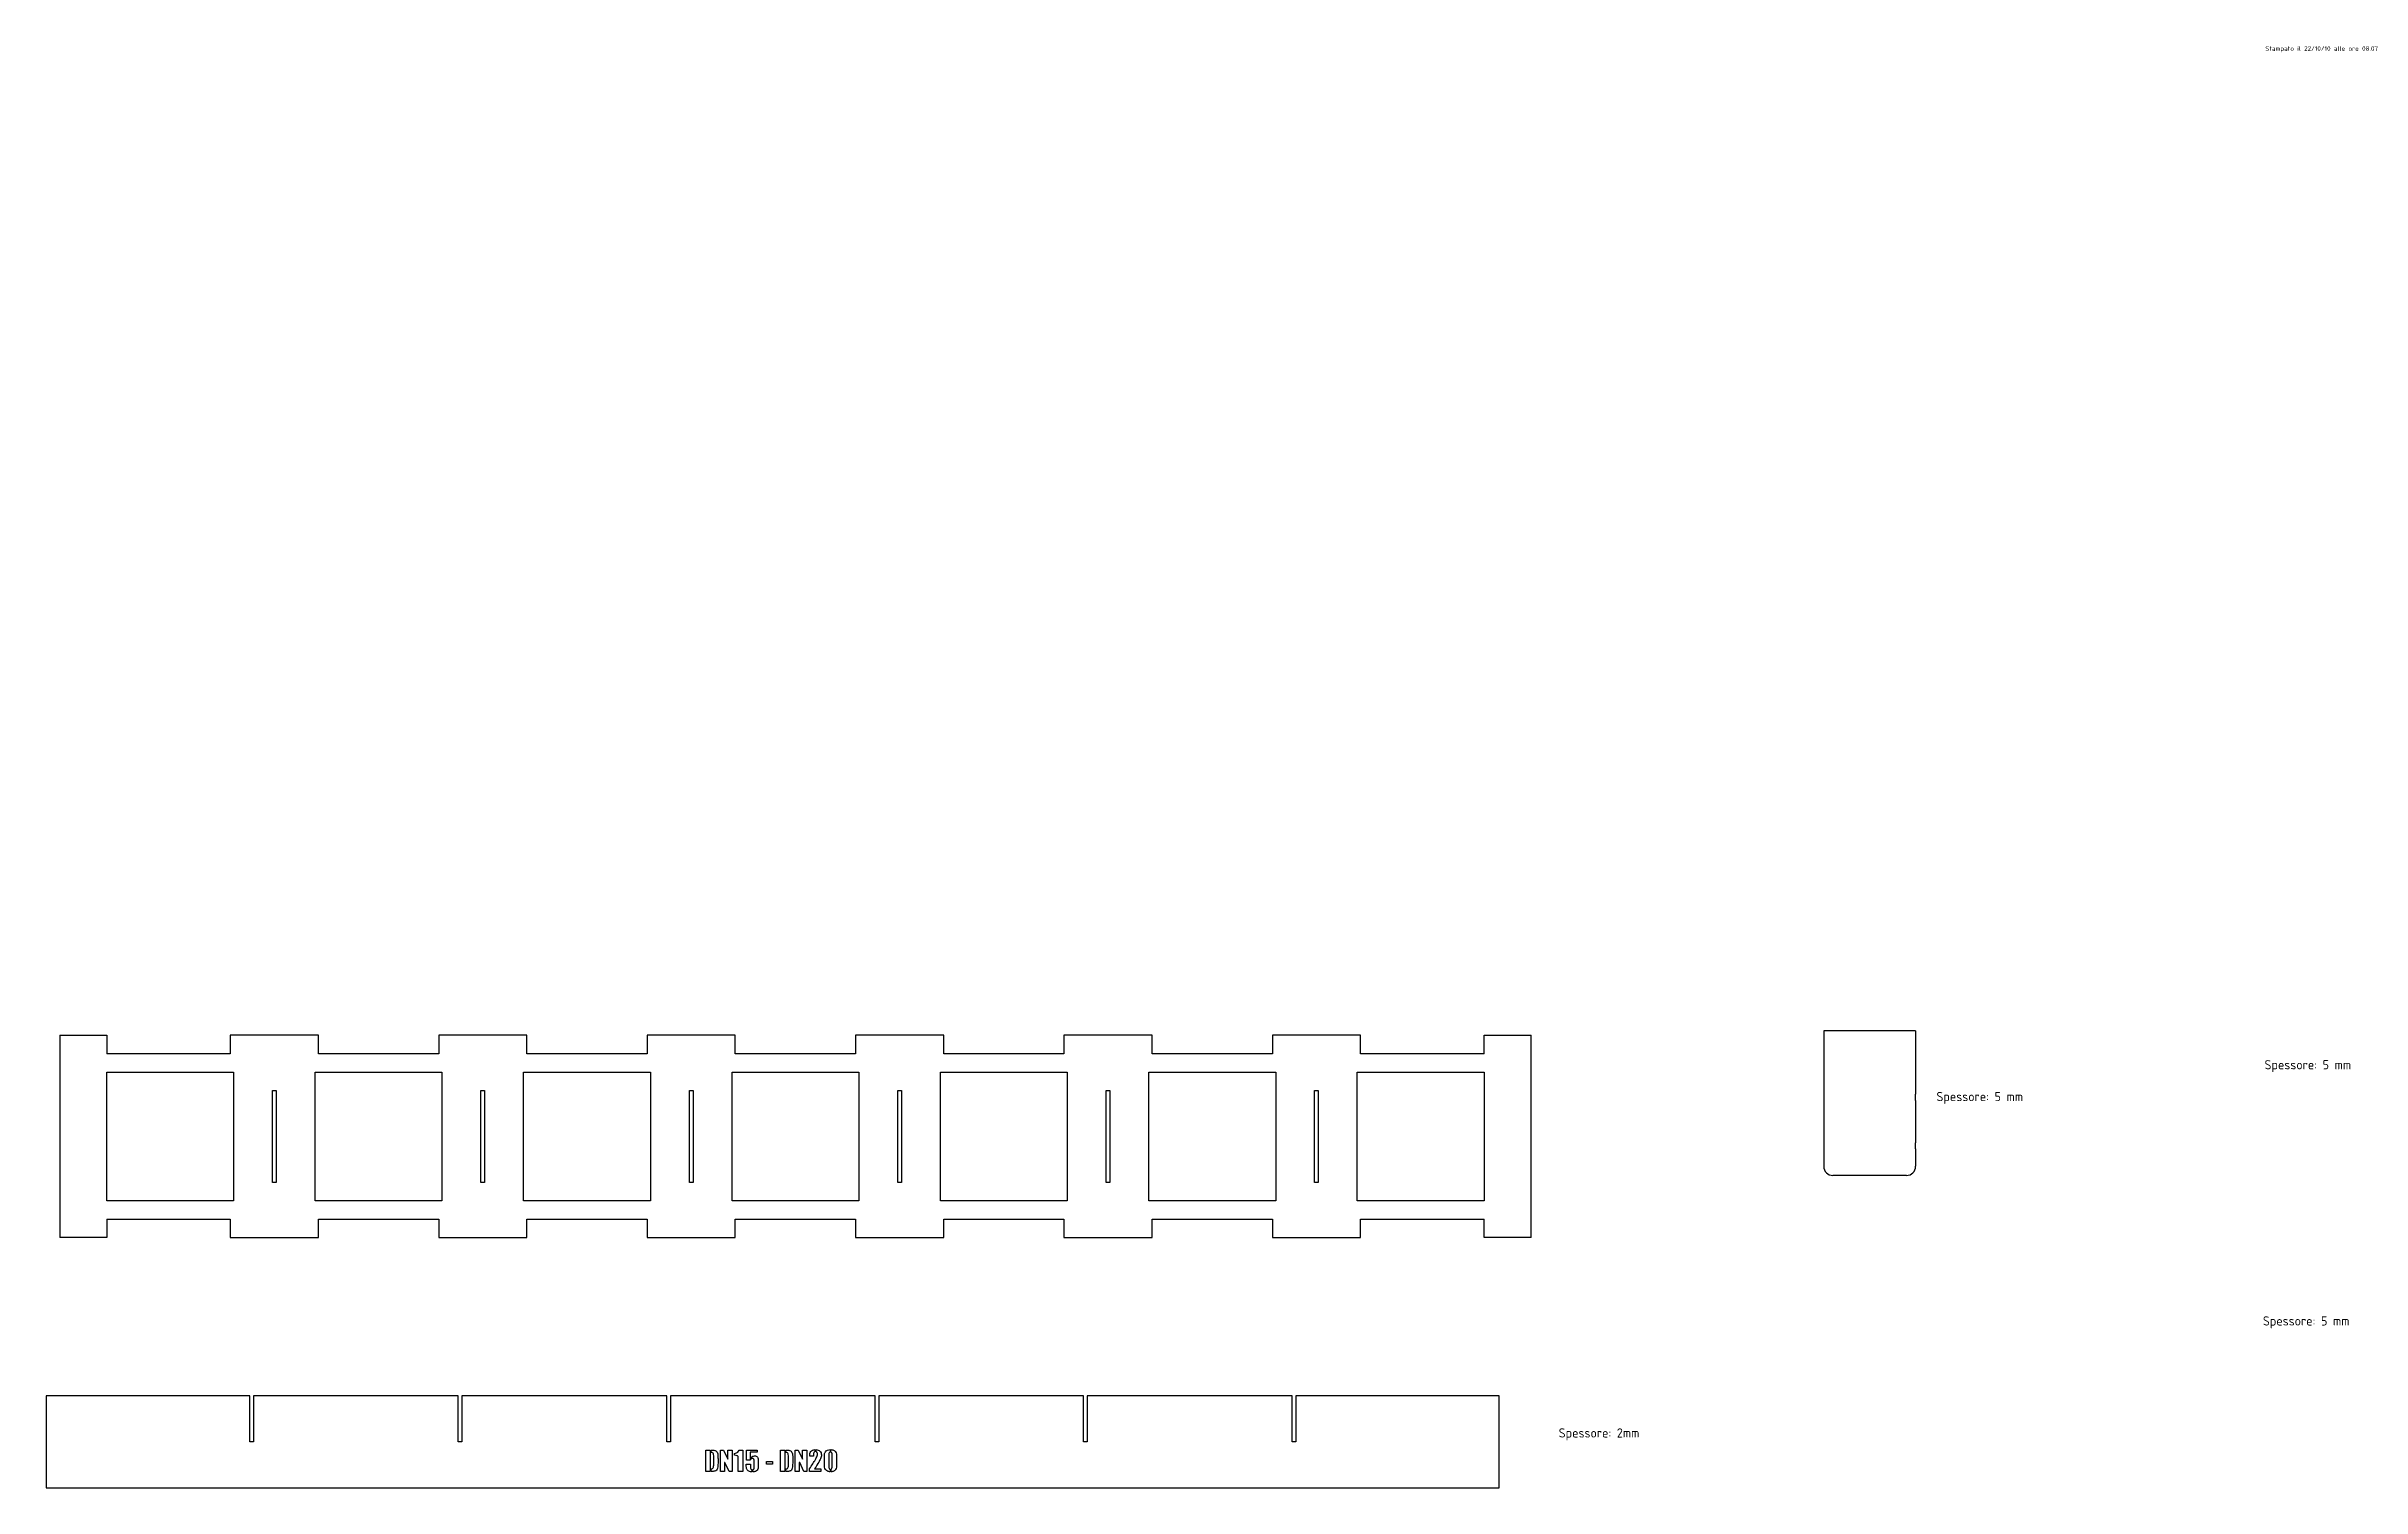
# Model space of a CAD drawing. Header units: millimetres. Extents: x 41 to 1300, y 52 to 835.
import ezdxf
from ezdxf.enums import TextEntityAlignment as Align

# ---------------------------------------------------------------- set-up
doc = ezdxf.new("R2010")
doc.units = ezdxf.units.MM
for name, color, linetype, true_color in [('6200002991_3', 7, 'Continuous', 0xffffff), ('6200002991_5', 7, 'Continuous', 0xffffff), ('6200002991_9', 7, 'Continuous', 0xffffff), ('Default', 7, 'Continuous', 0xffffff)]:
    doc.layers.add(name, color=color, linetype=linetype, true_color=true_color)
doc.styles.add('textstyle13', font='')
doc.styles.add('textstyle15', font='')
doc.styles.add('textstyle16', font='')
doc.styles.add('textstyle23', font='')
doc.styles.add('textstyle7', font='')
doc.styles.get('textstyle13').set_extended_font_data('seiso')
doc.styles.get('textstyle15').set_extended_font_data('seiso')
doc.styles.get('textstyle16').set_extended_font_data('seiso')
doc.styles.get('textstyle23').set_extended_font_data('seiso')
doc.styles.get('textstyle7').set_extended_font_data('seiso')

# ---------------------------------------------------------------- blocks, each defined once
blk = doc.blocks.new('SEANNOT_GROUP')
at = {"layer": 'Default', "color": 5, "linetype": 'Continuous', "true_color": 0x0000ff, "style": 'textstyle7'}
blk.add_text('Stampato il 22/10/10 alle ore 08.07', height=2.5, dxfattribs=at).set_placement((1247.5, 835.4), align=Align.TOP_LEFT)
blk = doc.blocks.new('SE3')
at = {"layer": '6200002991_3', "color": 7, "linetype": 'Continuous', "true_color": 0xffffff}
for p, q in [((48.3, 297.6), (48.3, 187.6)), ((48.3, 297.6), (73.8, 297.6)), ((73.8, 297.6), (73.8, 287.6)), ((141, 297.6), (141, 287.6)), ((189, 297.6), (141, 297.6)), ((189, 287.6), (189, 297.6)), ((254.3, 297.6), (254.3, 287.6)), ((302.3, 297.6), (254.3, 297.6)), ((302.3, 287.6), (302.3, 297.6)), ((367.6, 297.6), (367.6, 287.6)), ((415.6, 297.6), (367.6, 297.6)), ((415.6, 287.6), (415.6, 297.6)), ((481, 297.6), (481, 287.6)), ((529, 297.6), (481, 297.6)), ((529, 287.6), (529, 297.6)), ((594.3, 297.6), (594.3, 287.6)), ((642.3, 297.6), (594.3, 297.6)), ((642.3, 287.6), (642.3, 297.6)), ((707.6, 297.6), (707.6, 287.6)), ((755.6, 297.6), (707.6, 297.6)), ((755.6, 287.6), (755.6, 297.6)), ((822.8, 287.6), (822.8, 297.6)), ((822.8, 297.6), (848.3, 297.6)), ((848.3, 187.6), (848.3, 297.6)), ((141, 287.6), (73.8, 287.6)), ((73.8, 277.6), (142.8, 277.6)), ((73.8, 207.6), (73.8, 277.6)), ((142.8, 277.6), (142.8, 207.6)), ((187.1, 277.6), (256.1, 277.6)), ((187.1, 207.6), (187.1, 277.6)), ((254.3, 287.6), (189, 287.6)), ((256.1, 277.6), (256.1, 207.6)), ((300.5, 277.6), (369.5, 277.6)), ((300.5, 207.6), (300.5, 277.6)), ((367.6, 287.6), (302.3, 287.6)), ((369.5, 277.6), (369.5, 207.6)), ((413.8, 277.6), (482.8, 277.6)), ((413.8, 207.6), (413.8, 277.6)), ((481, 287.6), (415.6, 287.6)), ((482.8, 277.6), (482.8, 207.6)), ((527.1, 277.6), (596.1, 277.6)), ((527.1, 207.6), (527.1, 277.6)), ((594.3, 287.6), (529, 287.6)), ((596.1, 277.6), (596.1, 207.6)), ((640.5, 277.6), (709.5, 277.6)), ((640.5, 207.6), (640.5, 277.6)), ((707.6, 287.6), (642.3, 287.6)), ((709.5, 277.6), (709.5, 207.6)), ((753.8, 277.6), (822.8, 277.6)), ((753.8, 207.6), (753.8, 277.6)), ((822.8, 287.6), (755.6, 287.6)), ((822.8, 277.6), (822.8, 207.6)), ((164, 267.6), (166, 267.6)), ((164, 217.6), (164, 267.6)), ((166, 267.6), (166, 217.6)), ((277.3, 267.6), (279.3, 267.6)), ((277.3, 217.6), (277.3, 267.6)), ((279.3, 267.6), (279.3, 217.6)), ((390.6, 267.6), (392.6, 267.6)), ((390.6, 217.6), (390.6, 267.6)), ((392.6, 267.6), (392.6, 217.6)), ((504, 267.6), (506, 267.6)), ((504, 217.6), (504, 267.6)), ((506, 267.6), (506, 217.6)), ((617.3, 267.6), (619.3, 267.6)), ((617.3, 217.6), (617.3, 267.6)), ((619.3, 267.6), (619.3, 217.6)), ((730.6, 267.6), (732.6, 267.6)), ((730.6, 217.6), (730.6, 267.6)), ((732.6, 267.6), (732.6, 217.6)), ((166, 217.6), (164, 217.6)), ((279.3, 217.6), (277.3, 217.6)), ((392.6, 217.6), (390.6, 217.6)), ((506, 217.6), (504, 217.6)), ((619.3, 217.6), (617.3, 217.6)), ((732.6, 217.6), (730.6, 217.6)), ((142.8, 207.6), (73.8, 207.6)), ((256.1, 207.6), (187.1, 207.6)), ((369.5, 207.6), (300.5, 207.6)), ((482.8, 207.6), (413.8, 207.6)), ((596.1, 207.6), (527.1, 207.6)), ((709.5, 207.6), (640.5, 207.6)), ((822.8, 207.6), (753.8, 207.6)), ((73.8, 197.6), (141, 197.6)), ((73.8, 197.6), (73.8, 187.6)), ((141, 197.6), (141, 187.6)), ((189, 197.6), (254.3, 197.6)), ((189, 187.6), (189, 197.6)), ((254.3, 197.6), (254.3, 187.6)), ((302.3, 197.6), (367.6, 197.6)), ((302.3, 187.6), (302.3, 197.6)), ((367.6, 197.6), (367.6, 187.6)), ((415.6, 197.6), (481, 197.6)), ((415.6, 187.6), (415.6, 197.6)), ((481, 197.6), (481, 187.6)), ((529, 197.6), (594.3, 197.6)), ((529, 187.6), (529, 197.6)), ((594.3, 197.6), (594.3, 187.6)), ((642.3, 197.6), (707.6, 197.6)), ((642.3, 187.6), (642.3, 197.6)), ((707.6, 197.6), (707.6, 187.6)), ((755.6, 197.6), (822.8, 197.6)), ((755.6, 187.6), (755.6, 197.6)), ((822.8, 187.6), (822.8, 197.6)), ((73.8, 187.6), (48.3, 187.6)), ((141, 187.6), (189, 187.6)), ((254.3, 187.6), (302.3, 187.6)), ((367.6, 187.6), (415.6, 187.6)), ((481, 187.6), (529, 187.6)), ((594.3, 187.6), (642.3, 187.6)), ((707.6, 187.6), (755.6, 187.6)), ((848.3, 187.6), (822.8, 187.6))]:
    blk.add_line(p, q, dxfattribs=at)
blk = doc.blocks.new('SE4')
at = {"layer": '6200002991_5', "color": 7, "linetype": 'Continuous', "true_color": 0xffffff}
for p, q in [((40.9, 101.6), (40.9, 51.6)), ((151.6, 101.6), (40.9, 101.6)), ((151.6, 76.6), (151.6, 101.6)), ((153.6, 101.6), (153.6, 76.6)), ((264.9, 101.6), (153.6, 101.6)), ((264.9, 76.6), (264.9, 101.6)), ((266.9, 101.6), (266.9, 76.6)), ((378.3, 101.6), (266.9, 101.6)), ((378.3, 76.6), (378.3, 101.6)), ((380.3, 101.6), (380.3, 76.6)), ((491.6, 101.6), (380.3, 101.6)), ((491.6, 76.6), (491.6, 101.6)), ((493.6, 101.6), (493.6, 76.6)), ((604.9, 101.6), (493.6, 101.6)), ((604.9, 76.6), (604.9, 101.6)), ((606.9, 101.6), (606.9, 76.6)), ((718.3, 101.6), (606.9, 101.6)), ((718.3, 76.6), (718.3, 101.6)), ((830.9, 101.6), (720.3, 101.6)), ((720.3, 101.6), (720.3, 76.6)), ((830.9, 51.6), (830.9, 101.6)), ((153.6, 76.6), (151.6, 76.6)), ((266.9, 76.6), (264.9, 76.6)), ((380.3, 76.6), (378.3, 76.6)), ((493.6, 76.6), (491.6, 76.6)), ((606.9, 76.6), (604.9, 76.6)), ((720.3, 76.6), (718.3, 76.6)), ((399.5, 60.5), (399.5, 72.1)), ((399.5, 72.1), (401.9, 72.1)), ((401.9, 72.1), (401.9, 60.5)), ((402.5, 70.8), (402.5, 72.1)), ((407.6, 60.5), (407.6, 72.1)), ((407.6, 72.1), (409.2, 72.1)), ((409.2, 72.1), (411.5, 67.2)), ((409.9, 65.4), (409.8, 65.4)), ((409.8, 65.4), (409.8, 60.5)), ((412.2, 60.5), (409.9, 65.4)), ((411.5, 67.2), (411.6, 67.2)), ((411.6, 67.2), (411.6, 72.1)), ((411.6, 72.1), (413.8, 72.1)), ((413.8, 72.1), (413.8, 60.5)), ((415.1, 69.3), (415.1, 70.2)), ((417.6, 72.1), (419.6, 72.1)), ((419.6, 72.1), (419.6, 60.5)), ((421.5, 64.4), (423.8, 64.4)), ((421.6, 66.6), (421.7, 72.1)), ((423.7, 66.6), (421.6, 66.6)), ((421.7, 72.1), (427.5, 72.1)), ((423.7, 70.9), (423.7, 66.6)), ((427.5, 70.9), (423.7, 70.9)), ((424.2, 67.2), (424.2, 68.2)), ((427.5, 72.1), (427.5, 70.9)), ((432.5, 64.4), (432.5, 65.8)), ((432.5, 65.8), (435.8, 65.8)), ((435.8, 64.4), (432.5, 64.4)), ((435.8, 65.8), (435.8, 64.4)), ((440.1, 60.5), (440.1, 72.1)), ((440.1, 72.1), (442.5, 72.1)), ((442.5, 72.1), (442.5, 60.5)), ((443.1, 70.8), (443.1, 72.1)), ((448.2, 60.5), (448.2, 72.1)), ((448.2, 72.1), (449.8, 72.1)), ((449.8, 72.1), (452.1, 67.2)), ((450.6, 65.4), (450.4, 65.4)), ((450.4, 65.4), (450.4, 60.5)), ((452.8, 60.5), (450.6, 65.4)), ((452.1, 67.2), (452.2, 67.2)), ((452.2, 67.2), (452.2, 72.1)), ((452.2, 72.1), (454.4, 72.1)), ((454.4, 72.1), (454.4, 60.5)), ((458.1, 68.7), (456.1, 68.7)), ((458.9, 72.3), (458.9, 71.2)), ((459.5, 71.2), (459.5, 72.3)), ((467.1, 72.3), (467.1, 71)), ((467.6, 71), (467.6, 72.3)), ((40.9, 51.6), (830.9, 51.6)), ((401.9, 60.5), (399.5, 60.5)), ((402.5, 60.5), (402.5, 61.9)), ((409.8, 60.5), (407.6, 60.5)), ((413.8, 60.5), (412.2, 60.5)), ((419.6, 60.5), (417.2, 60.5)), ((424.6, 61.4), (424.6, 60.3)), ((425.2, 60.3), (425.2, 61.4)), ((442.5, 60.5), (440.1, 60.5)), ((443.1, 60.5), (443.1, 61.9)), ((450.4, 60.5), (448.2, 60.5)), ((454.4, 60.5), (452.8, 60.5)), ((456, 60.5), (456, 61.8)), ((462.1, 60.5), (456, 60.5)), ((458.7, 61.8), (462.1, 61.8)), ((462.1, 61.8), (462.1, 60.5)), ((467.1, 61.6), (467.1, 60.3)), ((467.7, 60.3), (467.7, 61.6))]:
    blk.add_line(p, q, dxfattribs=at)
for points, knots in [([(402.5, 72.1), (403, 72.1), (403.3, 72.1), (403.9, 72.1), (404.1, 72), (404.4, 71.9), (404.6, 71.9), (404.8, 71.8), (405, 71.7), (405.2, 71.6), (405.3, 71.4), (405.5, 71.2), (405.6, 71.1), (405.7, 70.9), (405.8, 70.8), (405.9, 70.7), (405.9, 70.4), (406, 70.1), (406, 69.8), (406.1, 69.3), (406.1, 68.5), (406.2, 67.7), (406.2, 66.9), (406.2, 64.8), (406.1, 63.4), (405.9, 62.1), (405.8, 61.7), (405.7, 61.5), (405.4, 61.2), (405.3, 61.1), (405.2, 61), (405, 60.8), (404.9, 60.7), (404.7, 60.7), (404.5, 60.6), (404.4, 60.6), (404.2, 60.6), (403.8, 60.5), (403.5, 60.5), (403.1, 60.5), (402.9, 60.5), (402.7, 60.5), (402.5, 60.5)], [0, 0, 0, 0, 0.057249, 0.057249, 0.114498, 0.114498, 0.114498, 0.155338, 0.155338, 0.155338, 0.194109, 0.194109, 0.194109, 0.227198, 0.227198, 0.227198, 0.26832, 0.26832, 0.26832, 0.366869, 0.366869, 0.366869, 0.502256, 0.502256, 0.751521, 0.751521, 0.751521, 0.811916, 0.811916, 0.811916, 0.842397, 0.842397, 0.842397, 0.875424, 0.875424, 0.875424, 0.917177, 0.917177, 0.95893, 0.95893, 0.95893, 1, 1, 1, 1]), ([(402.5, 61.9), (402.8, 61.9), (403, 62), (403.2, 62.1), (403.5, 62.2), (403.6, 62.5), (403.7, 62.8), (403.8, 63.2), (403.8, 63.5), (403.9, 63.8), (403.9, 64.1), (403.9, 64.5), (403.9, 65.4), (403.9, 65.9), (403.9, 66.8), (403.9, 67.2), (403.9, 67.9), (403.9, 68.4), (403.9, 69), (403.8, 69.5), (403.8, 69.9), (403.7, 70.1), (403.7, 70.3), (403.5, 70.5), (403.2, 70.6), (403.1, 70.7), (402.8, 70.8), (402.5, 70.8)], [0, 0, 0, 0, 0.076729, 0.076729, 0.076729, 0.162102, 0.162102, 0.162102, 0.257403, 0.257403, 0.257403, 0.358699, 0.358699, 0.479923, 0.479923, 0.601147, 0.601147, 0.744637, 0.744637, 0.744637, 0.853535, 0.853535, 0.853535, 0.924021, 0.924021, 0.924021, 1, 1, 1, 1]), ([(415.1, 70.2), (416, 70.3), (416.6, 70.6), (417, 71), (417.2, 71.3), (417.4, 71.6), (417.6, 72.1)], [0, 0, 0, 0, 0.633257, 0.633257, 0.633257, 1, 1, 1, 1]), ([(417.2, 60.5), (417.2, 62.8), (417.2, 65.1), (417.2, 67.3), (417.2, 67.8), (417.2, 68.1), (417.1, 68.4), (417.1, 68.6), (417, 68.7), (416.9, 68.8), (416.8, 69), (416.6, 69), (416.3, 69.2), (415.9, 69.2), (415.4, 69.3), (415.4, 69.3), (415.2, 69.3), (415.1, 69.3)], [0, 0, 0, 0, 0.665074, 0.665074, 0.665074, 0.731149, 0.731149, 0.797223, 0.797223, 0.797223, 0.854865, 0.854865, 0.854865, 0.966469, 0.966469, 0.966469, 1, 1, 1, 1]), ([(424.6, 60.3), (424.3, 60.3), (424, 60.3), (423.8, 60.3), (423.5, 60.4), (423.2, 60.5), (422.9, 60.6), (422.4, 60.9), (422.1, 61.2), (421.9, 61.7), (421.6, 62.2), (421.5, 63), (421.5, 64.1), (421.5, 64.2), (421.5, 64.3), (421.5, 64.4)], [0, 0, 0, 0, 0.142898, 0.142898, 0.142898, 0.287461, 0.287461, 0.287461, 0.545112, 0.545112, 0.545112, 0.951942, 0.951942, 0.951942, 1, 1, 1, 1]), ([(423.8, 64.4), (423.8, 64.2), (423.8, 64.1), (423.8, 64), (423.8, 63.2), (423.8, 62.6), (423.9, 62), (424, 61.8), (424.2, 61.6), (424.3, 61.5), (424.4, 61.4), (424.6, 61.4)], [0, 0, 0, 0, 0.114576, 0.114576, 0.114576, 0.480264, 0.480264, 0.845951, 0.845951, 0.845951, 1, 1, 1, 1]), ([(424.2, 68.2), (424.5, 68.4), (424.8, 68.6), (425.1, 68.7), (425.4, 68.8), (425.7, 68.9), (426.7, 68.9), (427.2, 68.7), (427.6, 68.3), (428, 67.9), (428.1, 67.1), (428.1, 65.8), (428.1, 65.2), (428.1, 64.6), (428.1, 64), (428.1, 63.2), (428.1, 62.6), (428, 62.2), (428, 61.9), (427.8, 61.5), (427.5, 61.2), (427.3, 60.9), (427, 60.7), (426.6, 60.5), (426.4, 60.4), (426.1, 60.4), (425.9, 60.3), (425.6, 60.3), (425.3, 60.3), (425.2, 60.3)], [0, 0, 0, 0, 0.07179, 0.07179, 0.07179, 0.127284, 0.127284, 0.270756, 0.270756, 0.270756, 0.460243, 0.460243, 0.460243, 0.590494, 0.590494, 0.590494, 0.72215, 0.72215, 0.72215, 0.80672, 0.80672, 0.80672, 0.895442, 0.895442, 0.895442, 0.949738, 0.949738, 0.949738, 1, 1, 1, 1]), ([(425.2, 61.4), (425.2, 61.5), (425.3, 61.5), (425.4, 61.5), (425.5, 61.5), (425.5, 61.6), (425.6, 61.7), (425.6, 61.7), (425.7, 61.8), (425.8, 62), (425.8, 62.1), (425.8, 62.2), (425.8, 62.7), (425.8, 63.2), (425.8, 64.5), (425.8, 65.3), (425.8, 66.1), (425.8, 66.4), (425.8, 66.6), (425.8, 66.8), (425.7, 67), (425.7, 67.1), (425.6, 67.2), (425.5, 67.4), (425.3, 67.5), (424.8, 67.5), (424.7, 67.5), (424.5, 67.4), (424.3, 67.3), (424.2, 67.2)], [0, 0, 0, 0, 0.030225, 0.030225, 0.030225, 0.06308, 0.06308, 0.06308, 0.100863, 0.100863, 0.138646, 0.138646, 0.138646, 0.334961, 0.334961, 0.646862, 0.646862, 0.646862, 0.737019, 0.737019, 0.737019, 0.79793, 0.79793, 0.79793, 0.91821, 0.91821, 0.959105, 0.959105, 1, 1, 1, 1]), ([(443.1, 72.1), (443.6, 72.1), (444, 72.1), (444.5, 72.1), (444.8, 72), (445, 71.9), (445.2, 71.9), (445.4, 71.8), (445.6, 71.7), (445.8, 71.6), (446, 71.4), (446.1, 71.2), (446.2, 71.1), (446.3, 70.9), (446.4, 70.8), (446.5, 70.7), (446.5, 70.4), (446.6, 70.1), (446.7, 69.8), (446.7, 69.3), (446.8, 68.5), (446.8, 67.7), (446.8, 66.9), (446.8, 64.8), (446.7, 63.4), (446.5, 62.1), (446.5, 61.7), (446.3, 61.5), (446.1, 61.2), (446, 61.1), (445.8, 61), (445.7, 60.8), (445.5, 60.7), (445.3, 60.7), (445.2, 60.6), (445, 60.6), (444.8, 60.6), (444.6, 60.5), (444.4, 60.5), (444.1, 60.5), (443.8, 60.5), (443.5, 60.5), (443.3, 60.5), (443.1, 60.5)], [0, 0, 0, 0, 0.057249, 0.057249, 0.114498, 0.114498, 0.114498, 0.155338, 0.155338, 0.155338, 0.194109, 0.194109, 0.194109, 0.227198, 0.227198, 0.227198, 0.26832, 0.26832, 0.26832, 0.366869, 0.366869, 0.366869, 0.502256, 0.502256, 0.751521, 0.751521, 0.751521, 0.811916, 0.811916, 0.811916, 0.842397, 0.842397, 0.842397, 0.875424, 0.875424, 0.875424, 0.908163, 0.908163, 0.908163, 0.958926, 0.958926, 0.958926, 1, 1, 1, 1]), ([(443.1, 61.9), (443.4, 61.9), (443.7, 62), (443.9, 62.1), (444.1, 62.2), (444.3, 62.5), (444.3, 62.8), (444.4, 63.2), (444.5, 63.5), (444.5, 63.8), (444.5, 64.1), (444.6, 64.5), (444.6, 65.4), (444.6, 65.9), (444.6, 66.8), (444.6, 67.2), (444.6, 67.9), (444.5, 68.4), (444.5, 69), (444.4, 69.5), (444.4, 69.9), (444.3, 70.1), (444.3, 70.3), (444.1, 70.5), (443.9, 70.6), (443.7, 70.7), (443.4, 70.8), (443.1, 70.8)], [0, 0, 0, 0, 0.076722, 0.076722, 0.076722, 0.162088, 0.162088, 0.162088, 0.25738, 0.25738, 0.25738, 0.358667, 0.358667, 0.47988, 0.47988, 0.601094, 0.601094, 0.74457, 0.74457, 0.74457, 0.853428, 0.853428, 0.853428, 0.924028, 0.924028, 0.924028, 1, 1, 1, 1]), ([(456, 61.8), (456.6, 62.8), (457.2, 63.8), (457.7, 64.6), (458.4, 65.6), (458.8, 66.3), (459, 66.6), (459.3, 67.2), (459.5, 67.5), (459.6, 67.8), (459.8, 68.2), (460, 68.6), (460.1, 68.9), (460.2, 69.3), (460.3, 69.6), (460.3, 70.2), (460.2, 70.5), (460, 70.8)], [0, 0, 0, 0, 0.326925, 0.326925, 0.326925, 0.557375, 0.557375, 0.557375, 0.691271, 0.691271, 0.691271, 0.810852, 0.810852, 0.810852, 0.880003, 0.880003, 1, 1, 1, 1]), ([(456.1, 68.7), (456.1, 69.4), (456.1, 69.9), (456.2, 70.3), (456.2, 70.6), (456.4, 71), (456.6, 71.3), (456.9, 71.6), (457.2, 71.9), (457.6, 72), (458, 72.2), (458.5, 72.3), (458.9, 72.3)], [0, 0, 0, 0, 0.293108, 0.293108, 0.293108, 0.504848, 0.504848, 0.504848, 0.740095, 0.740095, 0.740095, 1, 1, 1, 1]), ([(458.9, 71.2), (458.7, 71.1), (458.5, 71), (458.3, 70.8), (458.2, 70.7), (458.2, 70.5), (458.1, 70.2), (458.1, 70), (458.1, 69.7), (458.1, 69.5), (458.1, 69.2), (458.1, 69), (458.1, 68.7)], [0, 0, 0, 0, 0.266791, 0.266791, 0.266791, 0.456554, 0.456554, 0.456554, 0.739007, 0.739007, 0.739007, 1, 1, 1, 1]), ([(461.6, 71.5), (462.1, 71), (462.4, 70.3), (462.4, 68.8), (462.3, 68.1), (461.9, 67.4), (461.6, 66.7), (461.3, 66.1), (461, 65.5), (460.4, 64.5), (459.6, 63.2), (458.7, 61.8)], [0, 0, 0, 0, 0.223163, 0.223163, 0.404719, 0.404719, 0.404719, 0.602261, 0.602261, 0.602261, 1, 1, 1, 1]), ([(459.5, 72.3), (459.9, 72.3), (460.3, 72.3), (460.6, 72.1), (461, 72), (461.3, 71.8), (461.6, 71.5)], [0, 0, 0, 0, 0.514412, 0.514412, 0.514412, 1, 1, 1, 1]), ([(460, 70.8), (460, 70.9), (459.9, 71), (459.8, 71.1), (459.7, 71.1), (459.6, 71.2), (459.5, 71.2)], [0, 0, 0, 0, 0.533192, 0.533192, 0.533192, 1, 1, 1, 1]), ([(467.1, 60.3), (466.9, 60.3), (466.6, 60.3), (466.4, 60.4), (466.2, 60.4), (466, 60.5), (465.7, 60.6), (465.3, 60.8), (464.9, 61.1), (464.3, 61.8), (464.1, 62.3), (464.1, 62.7), (464, 63.2), (464, 64.1), (464, 65.3), (464, 66), (464, 66.6), (464, 67.3), (464, 68.5), (464, 69.4), (464.1, 69.9)], [0, 0, 0, 0, 0.060626, 0.060626, 0.060626, 0.126029, 0.126029, 0.126029, 0.249714, 0.249714, 0.373398, 0.373398, 0.373398, 0.599722, 0.599722, 0.599722, 0.771776, 0.771776, 0.771776, 1, 1, 1, 1]), ([(464.1, 69.9), (464.1, 70.1), (464.1, 70.3), (464.3, 70.7), (464.4, 70.9), (464.6, 71.1), (464.8, 71.5), (465.2, 71.8), (465.7, 72), (466.1, 72.2), (466.6, 72.3), (467.1, 72.3)], [0, 0, 0, 0, 0.15931, 0.15931, 0.31862, 0.31862, 0.31862, 0.653065, 0.653065, 0.653065, 1, 1, 1, 1]), ([(466.9, 70.9), (466.8, 70.8), (466.8, 70.7), (466.6, 70.6), (466.5, 70.4), (466.5, 70), (466.5, 69.2), (466.5, 67.4), (466.5, 65.5), (466.5, 63.6), (466.5, 62.8), (466.5, 62.3), (466.6, 62.2), (466.6, 62), (466.7, 61.9), (466.9, 61.7), (467, 61.6), (467.1, 61.6)], [0, 0, 0, 0, 0.039596, 0.039596, 0.039596, 0.182053, 0.182053, 0.182053, 0.766642, 0.766642, 0.766642, 0.915989, 0.915989, 0.915989, 0.956314, 0.956314, 1, 1, 1, 1]), ([(467.6, 72.3), (467.9, 72.3), (468.1, 72.3), (468.4, 72.2), (468.6, 72.2), (468.8, 72.1), (469.2, 71.9), (469.4, 71.8), (469.8, 71.5), (470, 71.3), (470.1, 71.1), (470.4, 70.7), (470.6, 70.3), (470.6, 69.9), (470.7, 69.4), (470.7, 68.5), (470.7, 67.3), (470.7, 66.6), (470.7, 66), (470.7, 65.3), (470.7, 64.1), (470.7, 63.2), (470.6, 62.7), (470.6, 62.3), (470.4, 61.8), (470.1, 61.5), (470, 61.3), (469.9, 61.1), (469.5, 60.8), (469.3, 60.7), (469.1, 60.6), (468.8, 60.5), (468.6, 60.4), (468.4, 60.4), (468.2, 60.3), (467.9, 60.3), (467.7, 60.3)], [0, 0, 0, 0, 0.047227, 0.047227, 0.047227, 0.092437, 0.092437, 0.137647, 0.137647, 0.182857, 0.182857, 0.182857, 0.272949, 0.272949, 0.272949, 0.438578, 0.438578, 0.438578, 0.564833, 0.564833, 0.564833, 0.732306, 0.732306, 0.732306, 0.818344, 0.818344, 0.818344, 0.863555, 0.863555, 0.908765, 0.908765, 0.908765, 0.954867, 0.954867, 0.954867, 1, 1, 1, 1]), ([(468.1, 62.2), (468.2, 62.4), (468.3, 62.9), (468.3, 63.7), (468.3, 65.5), (468.3, 67.4), (468.3, 69.2), (468.3, 69.9), (468.2, 70.3), (468.1, 70.5), (468, 70.8), (467.9, 70.9), (467.6, 71)], [0, 0, 0, 0, 0.165621, 0.165621, 0.165621, 0.778845, 0.778845, 0.778845, 0.924036, 0.924036, 0.924036, 1, 1, 1, 1])]:
    blk.add_open_spline(points, degree=3, knots=knots, dxfattribs=at)
for points in [[(467.1, 71), (467, 70.9), (466.9, 70.9), (466.9, 70.9)], [(467.7, 61.6), (467.9, 61.7), (468, 61.9), (468.1, 62.2)]]:
    blk.add_open_spline(points, degree=3, dxfattribs=at)
blk = doc.blocks.new('SE8')
at = {"layer": '6200002991_9', "color": 7, "linetype": 'Continuous', "true_color": 0xffffff}
for p, q in [((1057.4, 300.1), (1007.4, 300.1)), ((1007.4, 300.1), (1007.4, 265.6)), ((1057.4, 300.1), (1057.4, 265.6)), ((1007.4, 265.6), (1007.4, 262.2)), ((1057.4, 262.2), (1057.4, 265.6)), ((1007.4, 262.2), (1007.4, 239.2)), ((1057.4, 262.2), (1057.4, 239.2)), ((1007.4, 239.2), (1007.4, 235.9)), ((1057.4, 235.9), (1057.4, 239.2)), ((1007.4, 235.9), (1007.4, 226.4)), ((1057.4, 235.9), (1057.4, 226.4)), ((1052.4, 221.4), (1012.4, 221.4))]:
    blk.add_line(p, q, dxfattribs=at)
for centre, start, end in [((1012.4, 226.4), 180, 270), ((1052.4, 226.4), 270, 0)]:
    blk.add_arc(centre, 5, start, end, dxfattribs=at)

msp = doc.modelspace()

# ---------------------------------------------------------------- block references
at = {"layer": 'Default'}
for name in ['SEANNOT_GROUP', 'SE3', 'SE8', 'SE4']:
    msp.add_blockref(name, (0, 0), dxfattribs=at)

# ---------------------------------------------------------------- texts
at = {"layer": 'Default', "color": 7, "linetype": 'Continuous', "true_color": 0xffffff}
for s, style, p in [('Spessore: 5 mm', 'textstyle23', (1247.1, 284.1)), ('Spessore: 5 mm', 'textstyle16', (1068.7, 266.8)), ('Spessore: 5 mm', 'textstyle15', (1246.2, 144.8)), ('Spessore: 2mm', 'textstyle13', (863.3, 83.9))]:
    msp.add_text(s, height=5, dxfattribs=dict(at, style=style)).set_placement(p, align=Align.TOP_LEFT)

doc.saveas('drawing.dxf')
